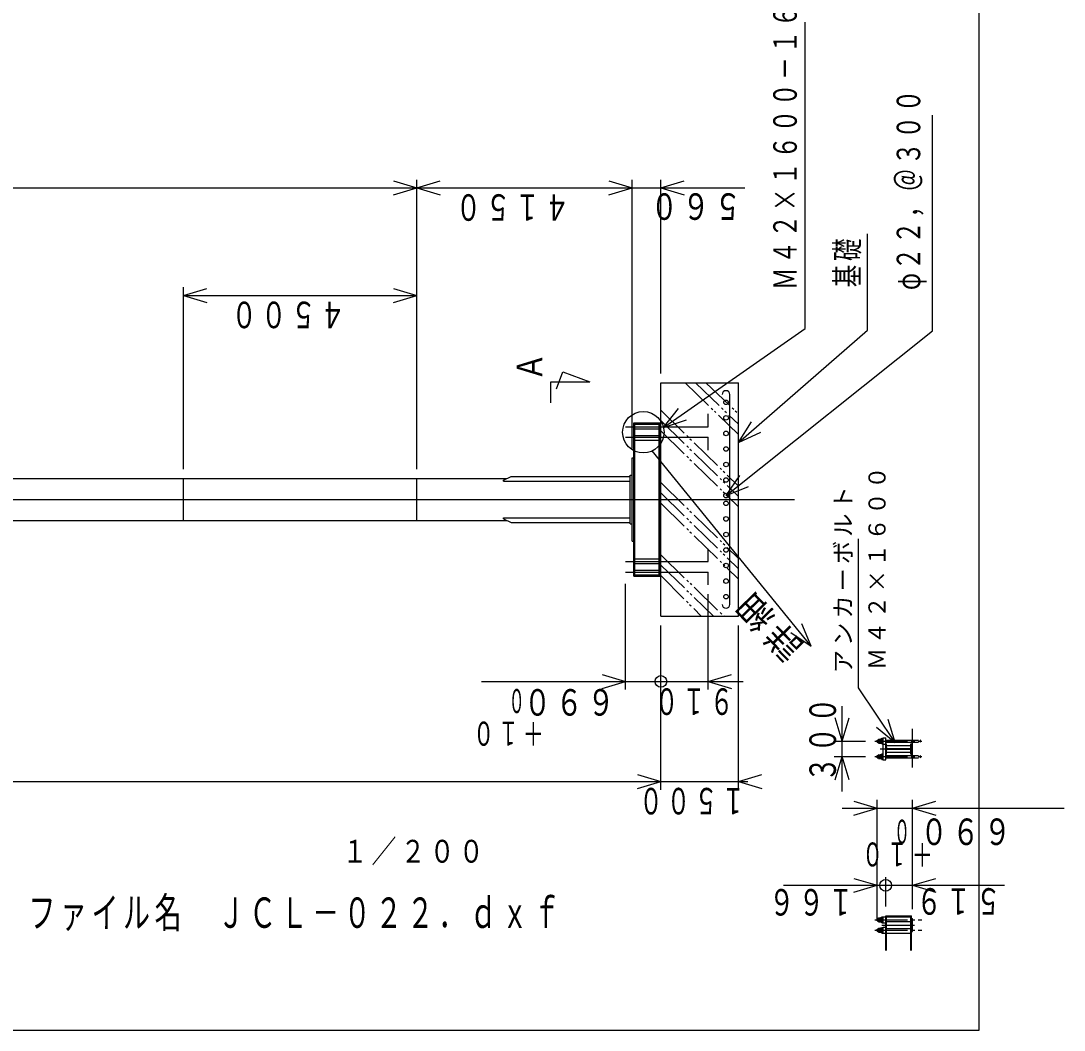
# Model space of a CAD drawing. Units: millimetres, scale not verified. Extents: x -41641 to 29787, y -88892 to 19460.
# Drawn here: x 9655 to 29787, y -19205 to 276 of the extents above; entities that cross this region are included whole.
import ezdxf
from ezdxf.enums import TextEntityAlignment as Align

# ---------------------------------------------------------------- set-up
doc = ezdxf.new("R2010")
doc.units = ezdxf.units.MM
doc.header["$LTSCALE"] = 70
doc.linetypes.add('CHAIN2', pattern=[12, 9, -1, 1, -1])
doc.linetypes.add('DOUBLE_CHAIN2', pattern=[12.8, 9, -1, 0.6, -0.6, 0.6, -1])
for name, color, linetype in [('0-0_L-1-1', 4, 'Continuous'), ('0-6_L-3-1', 4, 'CHAIN2'), ('0-C_L-5-1', 4, 'DOUBLE_CHAIN2'), ('1-2_NTEXT', 7, 'Continuous')]:
    doc.layers.add(name, color=color, linetype=linetype)
doc.styles.add('ＭＳ ゴシック', font='')
doc.styles.get('ＭＳ ゴシック').set_extended_font_data('MS Gothic')

msp = doc.modelspace()

# ---------------------------------------------------------------- linework, layer by layer
at = {"layer": '0-0_L-1-1'}
for p, q in [((16844.4, -2814.7), (17294.4, -2949.7)), ((17294.4, -8375.64), (17294.4, -2792.2)), ((17294.4, -8375.64), (17294.4, -2792.2)), ((17294.4, -2949.7), (17744.4, -2814.7)), ((21000.4, -2814.7), (21450.4, -2949.7)), ((21000.4, -2814.7), (21450.4, -2949.7)), ((21450.4, -7977.04), (21450.4, -2792.2)), ((21450.4, -7977.04), (21450.4, -2792.2)), ((22005.4, -6532.04), (22005.4, -2792.2)), ((22005.4, -2949.7), (22455.4, -2814.7)), ((-9705.6, -2949.7), (17294.4, -2949.7)), ((16844.4, -3084.7), (17294.4, -2949.7)), ((17294.4, -2949.7), (21450.4, -2949.7)), ((17294.4, -2949.7), (17744.4, -3084.7)), ((20775.4, -2949.7), (23624.35, -2949.7)), ((21000.4, -3084.7), (21450.4, -2949.7)), ((21000.4, -3084.7), (21450.4, -2949.7)), ((22005.4, -2949.7), (22455.4, -3084.7)), ((12794.4, -8375.64), (12794.4, -4865.03)), ((12794.4, -5022.53), (13244.4, -4887.53)), ((12794.4, -5022.53), (17294.4, -5022.53)), ((12794.4, -5022.53), (13244.4, -5157.53)), ((16844.4, -4887.53), (17294.4, -5022.53)), ((16844.4, -5157.53), (17294.4, -5022.53)), ((17294.4, -8375.64), (17294.4, -4865.03)), ((19992.16, -6828.34), (20111.94, -6499.24)), ((20111.94, -6499.24), (20634.6, -6689.47)), ((22005.4, -6712.04), (23505.4, -6712.04)), ((22005.4, -11212.04), (22005.4, -6712.04)), ((23505.4, -11212.04), (23505.4, -6712.04)), ((23338.4, -10987.04), (23338.4, -6937.04)), ((22055.39, -7571.32), (22346.93, -7202.91)), ((22055.39, -7571.32), (22501.58, -7424.23)), ((22920.4, -7562.04), (22920.4, -7312.04)), ((21320.4, -7562.04), (22920.4, -7562.04)), ((21486.4, -10442.04), (21486.4, -7482.04)), ((21486.4, -7482.04), (21986.4, -7482.04)), ((21486.4, -7482.04), (21986.4, -7482.04)), ((21502.4, -10442.04), (21502.4, -7482.04)), ((21502.4, -7507.04), (21970.4, -7507.04)), ((21502.4, -7597.04), (21970.4, -7597.04)), ((21970.4, -10442.04), (21970.4, -7482.04)), ((21986.4, -10442.04), (21986.4, -7482.04)), ((21986.4, -7537.04), (22005.4, -7537.04)), ((21986.4, -7537.04), (22005.4, -7537.04)), ((23505.4, -7859.24), (23756.01, -7461.85)), ((21320.4, -7762.04), (22920.4, -7762.04)), ((21502.4, -7727.04), (21970.4, -7727.04)), ((21502.4, -7817.04), (21970.4, -7817.04)), ((21986.4, -7787.04), (22005.4, -7787.04)), ((21986.4, -7787.04), (22005.4, -7787.04)), ((22920.4, -8012.04), (22920.4, -7762.04)), ((23505.4, -7859.24), (23933.37, -7665.42)), ((24904.13, -11796.04), (21837.95, -8025.89)), ((21450.4, -9767.04), (21450.4, -8157.04)), ((21450.4, -8157.04), (21486.4, -8157.04)), ((21986.4, -8157.04), (22002.4, -8157.04)), ((8294.4, -8555.64), (12794.4, -8555.64)), ((12794.4, -9368.44), (12794.4, -8555.64)), ((12794.4, -8555.64), (17294.4, -8555.64)), ((17294.4, -9368.44), (17294.4, -8555.64)), ((17294.4, -8555.64), (19032.69, -8555.64)), ((18965.4, -8587.04), (19115.4, -8517.04)), ((18965.4, -8607.04), (18965.4, -8587.04)), ((18965.4, -8607.04), (21415.4, -8607.04)), ((19115.4, -8517.04), (21415.4, -8517.04)), ((23263.4, -8887.04), (23531, -8500.89)), ((23263.4, -8887.04), (23699.37, -8711.96)), ((-11366.22, -8962.04), (24584.47, -8962.04)), ((8294.4, -9368.44), (12794.4, -9368.44)), ((18965.4, -9337.04), (18965.4, -9317.04)), ((18965.4, -9317.04), (21415.4, -9317.04)), ((18965.4, -9337.04), (19115.4, -9407.04)), ((19115.4, -9407.04), (21415.4, -9407.04)), ((21415.4, -9433.44), (21450.4, -9433.44)), ((21450.4, -9767.04), (21486.4, -9767.04)), ((22920.4, -10162.04), (22920.4, -9912.04)), ((21320.4, -10162.04), (22920.4, -10162.04)), ((21502.4, -10107.04), (21970.4, -10107.04)), ((21502.4, -10197.04), (21970.4, -10197.04)), ((21986.4, -10137.04), (22005.4, -10137.04)), ((21986.4, -10137.04), (22005.4, -10137.04)), ((21986.4, -10137.04), (22005.4, -10137.04)), ((21320.4, -10362.04), (22920.4, -10362.04)), ((21486.4, -10442.04), (21986.4, -10442.04)), ((21486.4, -10442.04), (21986.4, -10442.04)), ((21486.4, -10442.04), (21986.4, -10442.04)), ((21502.4, -10327.04), (21970.4, -10327.04)), ((21502.4, -10417.04), (21970.4, -10417.04)), ((21986.4, -10387.04), (22005.4, -10387.04)), ((21986.4, -10387.04), (22005.4, -10387.04)), ((21986.4, -10387.04), (22005.4, -10387.04)), ((22920.4, -10612.04), (22920.4, -10362.04)), ((21320.4, -12632.05), (21320.4, -10592.04)), ((22920.4, -12632.05), (22920.4, -10792.04)), ((22005.4, -11212.04), (23505.4, -11212.04)), ((22005.4, -14565.22), (22005.4, -11392.04)), ((22005.4, -14565.22), (22005.4, -11392.04)), ((22005.4, -12632.05), (22005.4, -11392.04)), ((22005.4, -12632.05), (22005.4, -11392.04)), ((23505.4, -14565.22), (23505.4, -11392.04)), ((18545.14, -12474.55), (22005.4, -12474.55)), ((20870.4, -12339.55), (21320.4, -12474.55)), ((20870.4, -12609.55), (21320.4, -12474.55)), ((22005.4, -12474.55), (23595.4, -12474.55)), ((22920.4, -12474.55), (23370.4, -12339.55)), ((22920.4, -12474.55), (23370.4, -12609.55)), ((25504.33, -14600.68), (25504.33, -12950.68)), ((25504.33, -13625.68), (25369.33, -13175.68)), ((25504.33, -13625.68), (25639.33, -13175.68)), ((26528.51, -13654.68), (26390.29, -13205.66)), ((26165.95, -13355.9), (26528.51, -13654.68)), ((26862.59, -14134.39), (26862.59, -13392.03)), ((25346.83, -13625.68), (25953.11, -13625.68)), ((26177.59, -13646.68), (26177.59, -13604.68)), ((26177.59, -13604.68), (26203.59, -13604.68)), ((26177.59, -13646.68), (26203.59, -13646.68)), ((26203.59, -13656.68), (26203.59, -13594.68)), ((26203.59, -13646.68), (26203.59, -13604.68)), ((26203.59, -13644.68), (26207.36, -13638.16)), ((26207.36, -13663.21), (26203.59, -13656.68)), ((26207.36, -13588.16), (26237.59, -13588.16)), ((26207.36, -13663.21), (26237.59, -13663.21)), ((26213.01, -13606.92), (26237.59, -13606.92)), ((26213.01, -13644.45), (26237.59, -13644.45)), ((26237.59, -13663.21), (26237.59, -13588.16)), ((26237.59, -13656.68), (26237.59, -13594.68)), ((26237.59, -13644.68), (26241.36, -13638.16)), ((26241.36, -13663.21), (26237.59, -13656.68)), ((26241.36, -13588.16), (26271.59, -13588.16)), ((26241.36, -13663.21), (26271.59, -13663.21)), ((26247.01, -13606.92), (26271.59, -13606.92)), ((26247.01, -13644.45), (26271.59, -13644.45)), ((26271.59, -13680.68), (26271.59, -13570.68)), ((26271.59, -13570.68), (26293.59, -13570.68)), ((26271.59, -13680.68), (26293.59, -13680.68)), ((26293.59, -13565.68), (26343.59, -13565.68)), ((26293.59, -13985.68), (26293.59, -13565.68)), ((26293.59, -13683.18), (26343.59, -13683.18)), ((26343.59, -13985.68), (26343.59, -13565.68)), ((26343.59, -13875.68), (26343.59, -13675.68)), ((26343.59, -13675.68), (26359.59, -13675.68)), ((26359.59, -13750.68), (26359.59, -13675.68)), ((26827.59, -13675.68), (26843.59, -13675.68)), ((26827.59, -13750.68), (26827.59, -13675.68)), ((26843.59, -13875.68), (26843.59, -13675.68)), ((26843.59, -13865.68), (26843.59, -13685.68)), ((26843.59, -13685.68), (26862.59, -13685.68)), ((26203.59, -13894.68), (26207.36, -13888.16)), ((26207.36, -13888.16), (26237.59, -13888.16)), ((26237.59, -13963.21), (26237.59, -13888.16)), ((26237.59, -13894.68), (26241.36, -13888.16)), ((26241.36, -13888.16), (26271.59, -13888.16)), ((26271.59, -13870.68), (26293.59, -13870.68)), ((26271.59, -13980.68), (26271.59, -13870.68)), ((26359.59, -13710.68), (26827.59, -13710.68)), ((26359.59, -13840.68), (26827.59, -13840.68)), ((26379.59, -13770.68), (26807.59, -13770.68)), ((26379.59, -13780.68), (26807.59, -13780.68)), ((26827.59, -13875.68), (26827.59, -13800.68)), ((26827.59, -13875.68), (26843.59, -13875.68)), ((26843.59, -13865.68), (26862.59, -13865.68)), ((25346.83, -13925.68), (25953.11, -13925.68)), ((25369.33, -14375.68), (25504.33, -13925.68)), ((25639.33, -14375.68), (25504.33, -13925.68)), ((26177.59, -13946.68), (26177.59, -13904.68)), ((26177.59, -13904.68), (26203.59, -13904.68)), ((26177.59, -13946.68), (26203.59, -13946.68)), ((26203.59, -13956.68), (26203.59, -13894.68)), ((26203.59, -13946.68), (26203.59, -13904.68)), ((26207.36, -13963.21), (26203.59, -13956.68)), ((26207.36, -13963.21), (26237.59, -13963.21)), ((26213.01, -13906.92), (26237.59, -13906.92)), ((26213.01, -13944.45), (26237.59, -13944.45)), ((26237.59, -13956.68), (26237.59, -13894.68)), ((26241.36, -13963.21), (26237.59, -13956.68)), ((26241.36, -13963.21), (26271.59, -13963.21)), ((26247.01, -13906.92), (26271.59, -13906.92)), ((26247.01, -13944.45), (26271.59, -13944.45)), ((26271.59, -13980.68), (26293.59, -13980.68)), ((26293.59, -13985.68), (26343.59, -13985.68)), ((21555.4, -14272.72), (22005.4, -14407.72)), ((21555.4, -14272.72), (22005.4, -14407.72)), ((23505.4, -14407.72), (23955.4, -14272.72)), ((-8445.6, -14407.72), (22005.4, -14407.72)), ((21330.4, -14407.72), (23680.4, -14407.72)), ((21555.4, -14542.72), (22005.4, -14407.72)), ((21555.4, -14542.72), (22005.4, -14407.72)), ((23505.4, -14407.72), (23955.4, -14542.72)), ((25727.59, -14783.51), (26177.59, -14918.51)), ((26177.59, -17074.68), (26177.59, -14761.01)), ((26862.59, -16870.68), (26862.59, -14761.01)), ((26862.59, -14918.51), (27312.59, -14783.51)), ((25502.59, -14918.51), (29786.89, -14918.51)), ((25727.59, -15053.51), (26177.59, -14918.51)), ((26862.59, -14918.51), (27312.59, -15053.51)), ((25727.59, -16274.63), (26177.59, -16409.63)), ((26177.59, -16874.68), (26177.59, -16252.13)), ((26343.59, -16815.68), (26343.59, -16252.13)), ((26343.59, -16815.68), (26343.59, -16252.13)), ((26862.59, -16870.68), (26862.59, -16252.13)), ((26862.59, -16409.63), (27312.59, -16274.63)), ((24374.74, -16409.63), (26343.59, -16409.63)), ((25727.59, -16544.63), (26177.59, -16409.63)), ((26343.59, -16409.63), (28634.28, -16409.63)), ((26862.59, -16409.63), (27312.59, -16544.63)), ((26177.59, -17096.68), (26177.59, -17054.68)), ((26177.59, -17054.68), (26203.59, -17054.68)), ((26177.59, -17096.68), (26203.59, -17096.68)), ((26203.59, -17044.68), (26207.36, -17038.16)), ((26203.59, -17106.68), (26203.59, -17044.68)), ((26203.59, -17096.68), (26203.59, -17054.68)), ((26207.36, -17113.21), (26203.59, -17106.68)), ((26207.36, -17038.16), (26237.59, -17038.16)), ((26213.01, -17056.92), (26237.59, -17056.92)), ((26213.01, -17094.45), (26237.59, -17094.45)), ((26237.59, -17044.68), (26241.36, -17038.16)), ((26237.59, -17113.21), (26237.59, -17038.16)), ((26237.59, -17106.68), (26237.59, -17044.68)), ((26241.36, -17113.21), (26237.59, -17106.68)), ((26241.36, -17038.16), (26271.59, -17038.16)), ((26247.01, -17056.92), (26271.59, -17056.92)), ((26247.01, -17094.45), (26271.59, -17094.45)), ((26271.59, -17130.68), (26271.59, -17020.68)), ((26271.59, -17020.68), (26293.59, -17020.68)), ((26293.59, -17018.18), (26343.59, -17018.18)), ((26293.59, -17133.18), (26293.59, -17018.18)), ((26293.59, -17018.18), (26343.59, -17018.18)), ((26293.59, -17133.18), (26293.59, -17018.18)), ((26343.59, -17669.19), (26343.59, -16995.68)), ((26343.59, -16995.68), (26843.59, -16995.68)), ((26343.59, -17075.68), (26359.59, -17075.68)), ((26359.59, -17669.19), (26359.59, -16995.68)), ((26359.59, -17020.68), (26827.59, -17020.68)), ((26359.59, -17110.68), (26827.59, -17110.68)), ((26827.59, -17669.19), (26827.59, -16995.68)), ((26827.59, -17075.68), (26843.59, -17075.68)), ((26843.59, -17669.19), (26843.59, -16995.68)), ((26843.59, -17050.68), (26862.59, -17050.68)), ((26862.59, -17300.68), (26862.59, -17050.68)), ((26177.59, -17296.68), (26177.59, -17254.68)), ((26177.59, -17254.68), (26203.59, -17254.68)), ((26177.59, -17296.68), (26203.59, -17296.68)), ((26203.59, -17244.68), (26207.36, -17238.16)), ((26203.59, -17306.68), (26203.59, -17244.68)), ((26203.59, -17296.68), (26203.59, -17254.68)), ((26207.36, -17313.21), (26203.59, -17306.68)), ((26207.36, -17113.21), (26237.59, -17113.21)), ((26207.36, -17238.16), (26237.59, -17238.16)), ((26207.36, -17313.21), (26237.59, -17313.21)), ((26213.01, -17256.92), (26237.59, -17256.92)), ((26213.01, -17294.45), (26237.59, -17294.45)), ((26237.59, -17244.68), (26241.36, -17238.16)), ((26237.59, -17313.21), (26237.59, -17238.16)), ((26237.59, -17306.68), (26237.59, -17244.68)), ((26241.36, -17313.21), (26237.59, -17306.68)), ((26241.36, -17113.21), (26271.59, -17113.21)), ((26241.36, -17238.16), (26271.59, -17238.16)), ((26241.36, -17313.21), (26271.59, -17313.21)), ((26247.01, -17256.92), (26271.59, -17256.92)), ((26247.01, -17294.45), (26271.59, -17294.45)), ((26271.59, -17130.68), (26293.59, -17130.68)), ((26271.59, -17330.68), (26271.59, -17220.68)), ((26271.59, -17220.68), (26293.59, -17220.68)), ((26293.59, -17133.18), (26343.59, -17133.18)), ((26293.59, -17133.18), (26343.59, -17133.18)), ((26293.59, -17218.18), (26343.59, -17218.18)), ((26293.59, -17333.18), (26293.59, -17218.18)), ((26343.59, -17275.68), (26359.59, -17275.68)), ((26359.59, -17240.68), (26827.59, -17240.68)), ((26827.59, -17275.68), (26843.59, -17275.68)), ((26843.59, -17300.68), (26862.59, -17300.68)), ((26271.59, -17330.68), (26293.59, -17330.68)), ((26293.59, -17333.18), (26343.59, -17333.18)), ((26359.59, -17330.68), (26827.59, -17330.68))]:
    msp.add_line(p, q, dxfattribs=at)
for points in [[(-28178.22, -19204.66), (28146.78, -19204.66), (28146.78, 19295.34)], [(22055.39, -7571.32), (24790.36, -5660.24), (24790.36, 250.7)], [(23263.4, -8887.04), (27246.53, -5709.72), (27246.53, -1544.8)], [(23505.4, -7859.24), (25991.75, -5693.08), (25991.75, -3835.91)], [(19883.34, -7099.25), (19883.34, -6689.47), (20634.6, -6689.47)], [(21986.4, -9767.04), (22002.4, -9767.04), (22002.4, -8157.04)], [(21415.4, -9433.44), (21415.4, -8490.64), (21450.4, -8490.64)], [(12794.4, -9368.44), (17294.4, -9368.44), (19032.69, -9368.44)], [(26528.51, -13654.68), (25818.86, -12594.99), (25818.86, -9723.99)], [(24515.46, -11532.1), (24904.13, -11796.04), (24724.93, -11361.75)], [(26343.59, -13875.68), (26359.59, -13875.68), (26359.59, -13800.68)]]:
    msp.add_lwpolyline(points, dxfattribs=at)
for centre, radius in [((23263.4, -7087.04), 44), ((21666.4, -7664.54), 400), ((23263.4, -7387.04), 44), ((23263.4, -7687.04), 44), ((23263.4, -7987.04), 44), ((23263.4, -8287.04), 44), ((23263.4, -8587.04), 44), ((23263.4, -8887.04), 44), ((23263.4, -9037.04), 44), ((23263.4, -9337.04), 44), ((23263.4, -9637.04), 44), ((23263.4, -9937.04), 44), ((23263.4, -10237.04), 44), ((23263.4, -10537.04), 44), ((23263.4, -10837.04), 44), ((22005.4, -12474.55), 112.5), ((22005.4, -12474.55), 112.5), ((26343.59, -16409.63), 112.5), ((26343.59, -16409.63), 112.5)]:
    msp.add_circle(centre, radius, dxfattribs=at)
for centre, radius, start, end in [((23263.4, -6937.04), 75, 0, 180), ((23263.4, -10987.04), 75, 180, 0), ((26226.98, -13625.68), 23.4, 126.67, 233.33), ((26212.97, -13597.54), 9.38, 89.76, 270.24), ((26212.97, -13653.83), 9.38, 89.76, 270.24), ((26260.98, -13625.68), 23.4, 126.67, 233.33), ((26246.97, -13597.54), 9.38, 89.76, 270.24), ((26246.97, -13653.83), 9.38, 89.76, 270.24), ((27020.81, -13636.19), 14.25, 132.52, 227.43), ((27001.54, -13615.18), 14.25, 312.52, 47.43), ((27001.54, -13636.19), 14.25, 312.57, 47.48), ((26212.97, -13897.54), 9.38, 89.76, 270.24), ((26246.97, -13897.54), 9.38, 89.76, 270.24), ((26379.59, -13750.68), 20, 180, 270), ((26379.59, -13800.68), 20, 90, 180), ((26807.59, -13750.68), 20, 270, 0), ((26807.59, -13800.68), 20, 0, 90), ((26226.98, -13925.68), 23.4, 126.67, 233.33), ((26212.97, -13953.83), 9.38, 89.76, 270.24), ((26260.98, -13925.68), 23.4, 126.67, 233.33), ((26246.97, -13953.83), 9.38, 89.76, 270.24), ((27020.81, -13915.18), 14.25, 132.57, 227.48), ((27001.54, -13915.18), 14.25, 312.52, 47.43), ((27001.54, -13936.19), 14.25, 312.57, 47.48), ((26226.98, -17075.68), 23.4, 126.67, 233.33), ((26212.97, -17047.54), 9.38, 89.76, 270.24), ((26212.97, -17103.83), 9.38, 89.76, 270.24), ((26260.98, -17075.68), 23.4, 126.67, 233.33), ((26246.97, -17047.54), 9.38, 89.76, 270.24), ((26246.97, -17103.83), 9.38, 89.76, 270.24), ((26226.98, -17275.68), 23.4, 126.67, 233.33), ((26212.97, -17247.54), 9.38, 89.76, 270.24), ((26212.97, -17303.83), 9.38, 89.76, 270.24), ((26260.98, -17275.68), 23.4, 126.67, 233.33), ((26246.97, -17247.54), 9.38, 89.76, 270.24), ((26246.97, -17303.83), 9.38, 89.76, 270.24)]:
    msp.add_arc(centre, radius, start, end, dxfattribs=at)
at = {"layer": '0-6_L-3-1'}
for p, q in [((26133.11, -13625.68), (27038.2, -13625.68)), ((26238.61, -13775.68), (26934.4, -13775.68)), ((26133.11, -13925.68), (27038.2, -13925.68)), ((26133.11, -17075.68), (27038.2, -17075.68)), ((26133.11, -17275.68), (27038.2, -17275.68)), ((26271.94, -17175.68), (26934.4, -17175.68))]:
    msp.add_line(p, q, dxfattribs=at)
at = {"layer": '0-C_L-5-1'}
for p, q in [((22473.38, -6712.04), (23505.4, -7709.06)), ((22672.78, -6712.04), (23505.4, -7509.66)), ((22872.19, -6712.04), (23505.4, -7310.25)), ((22005.4, -7241.08), (23505.4, -8706.08)), ((22005.4, -7440.49), (23505.4, -8905.49)), ((22005.4, -7639.89), (23505.4, -9104.89)), ((22005.4, -8636.91), (23505.4, -10101.91)), ((22005.4, -8836.32), (23505.4, -10301.32)), ((22005.4, -9035.72), (23505.4, -10500.72)), ((22005.4, -10032.74), (23219.7, -11212.04)), ((22005.4, -10232.15), (23020.3, -11212.04)), ((22005.4, -10431.55), (22785.89, -11212.04)), ((26343.59, -13604.68), (27011.19, -13604.68)), ((26343.59, -13646.68), (27011.17, -13646.68)), ((26343.59, -13904.68), (27011.19, -13904.68)), ((26343.59, -13946.68), (27011.19, -13946.68))]:
    msp.add_line(p, q, dxfattribs=at)

# ---------------------------------------------------------------- texts
at = {"layer": '1-2_NTEXT', "style": 'ＭＳ ゴシック', "width": 0.8}
msp.add_text('Ａ', height=494.9, rotation=90, dxfattribs=at).set_placement((19867.58, -6672.35), align=Align.BOTTOM_LEFT)
at = {"layer": '1-2_NTEXT', "attachment_point": 7, "style": 'ＭＳ ゴシック'}
for s, insert, char_height, rotation in [('\\T1.17;\\W0.7;Ｍ４２×１６００－１６本', (24677.86, -4919.8), 454.5, 90), ('\\T1.17;\\W0.7;φ２２，＠３００', (27134.03, -4919.8), 454.5, 90), ('\\T1.17;\\W0.7;４１５０', (20249.9, -3062.2), 511.4, 180), ('\\T1.17;\\W0.75;５６０', (23556.85, -3044.02), 511.4, 180), ('\\T1.17;\\W0.7;基礎', (25879.25, -4866.41), 454.5, 90), ('\\T1.17;\\W0.7;４５００', (15921.9, -5135.03), 511.4, 180), ('\\T1.17;\\W0.95;Ｍ４２×１６００', (26345.91, -12253.96), 329.9, 90), ('\\T1.17;アンカーボルト', (25706.36, -12315.99), 329.9, 90), ('\\T1.17;詳細', (24829.1, -11744.07), 494.9, 134.19), ('\\T1.17;\\W0.5;\u3000０', (19748.89, -12613.37), 461.9, 180), ('\\T1.17;\\W0.75;６９０', (21110.14, -12613.37), 511.4, 180), ('\\T1.17;\\W0.65;９１０', (23403.98, -12599.49), 511.4, 180), ('\\T1.17;\\W0.7;３００', (25391.83, -14416.93), 511.4, 90), ('\\T1.17;\\W0.65;＋１０', (19748.89, -13243.37), 461.9, 180), ('\\T1.17;\\W0.65;１５００', (23632.9, -14520.22), 511.4, 180), ('\\T1.17;\\W0.5;\u3000０', (27184.31, -15134.11), 461.9, 180), ('\\T1.17;\\W0.75;６９０', (28761.17, -15110.92), 511.4, 180), ('\\T1.17;\\W0.65;＋１０', (27253.88, -15574.71), 461.9, 180), ('\\T1.17;\\W0.7;１６６', (25724.74, -16472.75), 511.4, 180), ('\\T1.17;\\W0.7;５１９', (28566.78, -16456.04), 511.4, 180), ('\\T1.17;\\W0.65;ファイル名\u3000ＪＣＬ－０２２．ｄｘｆ', (9801.79, -17294.06), 586.5, 359.98)]:
    msp.add_mtext(s, dxfattribs=dict(at, insert=insert, char_height=char_height, rotation=rotation))
at = {"layer": '1-2_NTEXT', "insert": (15859.58, -16023.3), "char_height": 439.9, "attachment_point": 7, "style": 'ＭＳ ゴシック'}
msp.add_mtext('\\T1.17;\\W0.8;１／２００', dxfattribs=at)

doc.saveas('drawing.dxf')
